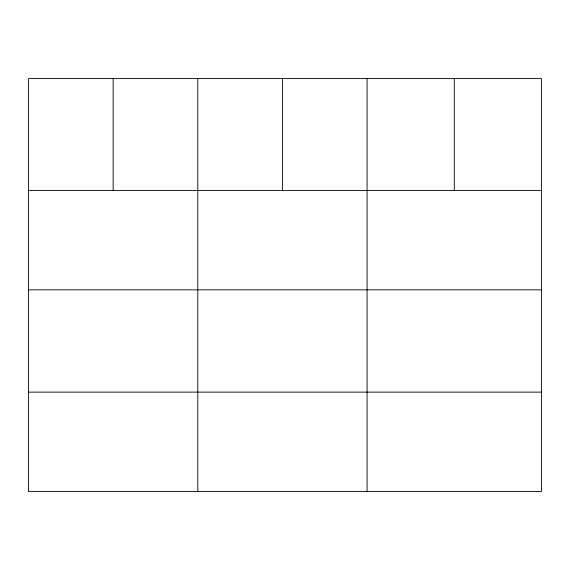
<?xml version="1.0" encoding="UTF-8"?>
<svg xmlns="http://www.w3.org/2000/svg" width="570" height="570" viewBox="0 0 570 570"><rect width="100%" height="100%" fill="white"/><g stroke="black" fill="none" stroke-linecap="round" stroke-linejoin="round"><path stroke-width="0.85" d="M541.5 190.565L541.5 491.418L28.5 491.418L28.5 78.582L541.5 78.582L541.5 190.565L28.5 190.565M28.5 289.845L541.5 289.845M28.5 392.132L541.5 392.132M454.29 78.582L454.29 190.565M367.08 78.582L367.08 491.418M282.435 78.582L282.435 190.565M197.79 78.582L197.79 491.418M113.145 78.582L113.145 190.565"/></g></svg>
